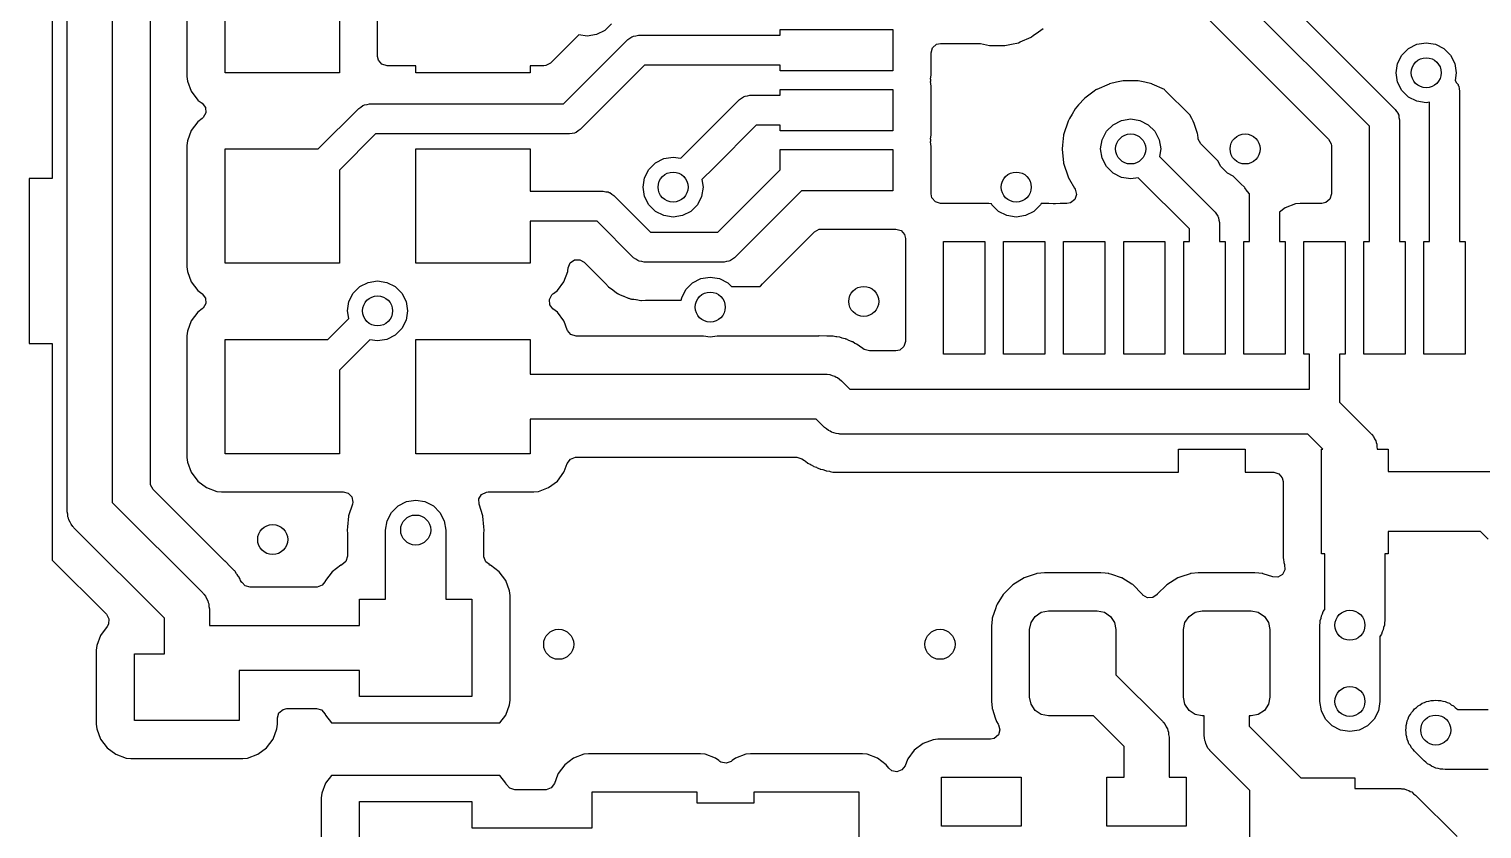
# Model space of a CAD drawing. Extents: x 0.02 to 3.58, y 0.03 to 1.97.
# Drawn here: x 1.842 to 2.604, y 0.703 to 1.123 of the extents above; entities that cross this region are included whole.
import ezdxf

# ---------------------------------------------------------------- set-up
doc = ezdxf.new("R2010")
doc.units = 0
doc.header["$MEASUREMENT"] = 0
doc.layers.add('BLACK', color=7, linetype='CONTINUOUS')

msp = doc.modelspace()

# ---------------------------------------------------------------- linework, layer by layer
at = {"layer": 'BLACK', "linetype": 'CONTINUOUS'}
for p, q in [((1.86224, 0.869567), (1.86224, 1.27406)), ((1.88587, 1.26916), (1.88587, 0.874459)), ((1.90589, 0.884806), (1.90589, 1.25882)), ((1.85437, 1.19406), (1.85437, 1.04445)), ((1.92498, 1.1619), (1.92498, 1.0981)), ((1.945, 1.1), (1.945, 1.16)), ((2.48287, 1.15665), (2.55873, 1.08079)), ((2.005, 1.14886), (2.005, 1.1)), ((2.54528, 1.07197), (2.46942, 1.14783)), ((2.02502, 1.1086), (2.02502, 1.13852)), ((2.45596, 1.13298), (2.5238, 1.06514)), ((2.14426, 1.12226), (2.13987, 1.12002)), ((2.14774, 1.12574), (2.14426, 1.12226)), ((2.23622, 1.11969), (2.23622, 1.12264)), ((2.23622, 1.12264), (2.29528, 1.12264)), ((2.29528, 1.12264), (2.29528, 1.10098)), ((2.36884, 1.11948), (2.3717, 1.12156)), ((2.3717, 1.12156), (2.37407, 1.12327)), ((2.13051, 1.11996), (2.11565, 1.10509)), ((2.12249, 1.08362), (2.15625, 1.11739)), ((2.135, 1.11925), (2.13051, 1.11996)), ((2.13987, 1.12002), (2.135, 1.11925)), ((2.15625, 1.11739), (2.15737, 1.11809)), ((2.15737, 1.11809), (2.1584, 1.11891)), ((2.1584, 1.11891), (2.15884, 1.11901)), ((2.15884, 1.11901), (2.15922, 1.11925)), ((2.15922, 1.11925), (2.16053, 1.11939)), ((2.16053, 1.11939), (2.16181, 1.11969)), ((2.16181, 1.11969), (2.23622, 1.11969)), ((2.3153, 1.11045), (2.31608, 1.11313)), ((2.31608, 1.11313), (2.3182, 1.11497)), ((2.3182, 1.11497), (2.32026, 1.11541)), ((2.32026, 1.11541), (2.34016, 1.11541)), ((2.34016, 1.11541), (2.34119, 1.1153)), ((2.34119, 1.1153), (2.34599, 1.11429)), ((2.34599, 1.11429), (2.34599, 1.11429)), ((2.34599, 1.11429), (2.34624, 1.11423)), ((2.34624, 1.11423), (2.35376, 1.11423)), ((2.35376, 1.11423), (2.35401, 1.11429)), ((2.35401, 1.11429), (2.35744, 1.11501)), ((2.35401, 1.11429), (2.35401, 1.11429)), ((2.35744, 1.11501), (2.36111, 1.1158)), ((2.36111, 1.1158), (2.36207, 1.11622)), ((2.36207, 1.11622), (2.36774, 1.11875)), ((2.36774, 1.11875), (2.36775, 1.11875)), ((2.36775, 1.11875), (2.36798, 1.11885)), ((2.36798, 1.11885), (2.36884, 1.11948)), ((2.56226, 1.10926), (2.56574, 1.11274)), ((2.56574, 1.11274), (2.57013, 1.11498)), ((2.57013, 1.11498), (2.575, 1.11575)), ((2.575, 1.11575), (2.57987, 1.11498)), ((2.57987, 1.11498), (2.58426, 1.11274)), ((2.58426, 1.11274), (2.58774, 1.10926)), ((2.02547, 1.10654), (2.02502, 1.1086)), ((2.0273, 1.10443), (2.02547, 1.10654)), ((2.11565, 1.10509), (2.11319, 1.10376)), ((2.3153, 1.09909), (2.3153, 1.11045)), ((2.56002, 1.10487), (2.56226, 1.10926)), ((2.58774, 1.10926), (2.58998, 1.10487)), ((1.92498, 1.0981), (1.92525, 1.09566)), ((2.005, 1.1), (1.945, 1.1)), ((2.02998, 1.10364), (2.0273, 1.10443)), ((2.045, 1.10364), (2.02998, 1.10364)), ((2.045, 1.1), (2.045, 1.10364)), ((2.105, 1.1), (2.045, 1.1)), ((2.11214, 1.10364), (2.105, 1.10364)), ((2.105, 1.10364), (2.105, 1.1)), ((2.11319, 1.10376), (2.11214, 1.10364)), ((2.16507, 1.10394), (2.13131, 1.07017)), ((2.23622, 1.10394), (2.16507, 1.10394)), ((2.23622, 1.10098), (2.23622, 1.10394)), ((2.29528, 1.10098), (2.23622, 1.10098)), ((2.31503, 1.09664), (2.31528, 1.09896)), ((2.31528, 1.09896), (2.3153, 1.09909)), ((2.55925, 1.1), (2.56002, 1.10487)), ((2.56002, 1.09513), (2.55925, 1.1)), ((2.58998, 1.10487), (2.59075, 1.1)), ((2.59075, 1.1), (2.59012, 1.09602)), ((1.92525, 1.09566), (1.92726, 1.09029)), ((1.92726, 1.09029), (1.9307, 1.0857)), ((2.23622, 1.08819), (2.23622, 1.09114)), ((2.23622, 1.09114), (2.29528, 1.09114)), ((2.29528, 1.09114), (2.29528, 1.06949)), ((2.31512, 1.09663), (2.31503, 1.09664)), ((2.31503, 1.09548), (2.31512, 1.0955)), ((2.3153, 1.09304), (2.31503, 1.09548)), ((2.31512, 1.0955), (2.31512, 1.09663)), ((2.3153, 1.06759), (2.3153, 1.09304)), ((2.40084, 1.09029), (2.39593, 1.08673)), ((2.40181, 1.09099), (2.40084, 1.09029)), ((2.40202, 1.09115), (2.40181, 1.09099)), ((2.40181, 1.09099), (2.40181, 1.09099)), ((2.40225, 1.09125), (2.40202, 1.09115)), ((2.40226, 1.09125), (2.40225, 1.09125)), ((2.40865, 1.0941), (2.40226, 1.09125)), ((2.40889, 1.0942), (2.40865, 1.0941)), ((2.40865, 1.0941), (2.40865, 1.0941)), ((2.41256, 1.09499), (2.40889, 1.0942)), ((2.41599, 1.09571), (2.41256, 1.09499)), ((2.41624, 1.09577), (2.41599, 1.09571)), ((2.41599, 1.09571), (2.41599, 1.09571)), ((2.42376, 1.09577), (2.41624, 1.09577)), ((2.42401, 1.09571), (2.42376, 1.09577)), ((2.42744, 1.09499), (2.42401, 1.09571)), ((2.42401, 1.09571), (2.42401, 1.09571)), ((2.43111, 1.0942), (2.42744, 1.09499)), ((2.43135, 1.0941), (2.43111, 1.0942)), ((2.43772, 1.09126), (2.43135, 1.0941)), ((2.43135, 1.0941), (2.43135, 1.0941)), ((2.43793, 1.09094), (2.43772, 1.09126)), ((2.45097, 1.0779), (2.43793, 1.09094)), ((2.56226, 1.09074), (2.56002, 1.09513)), ((2.56574, 1.08726), (2.56226, 1.09074)), ((2.59012, 1.09602), (2.59022, 1.09591)), ((2.59022, 1.09591), (2.59092, 1.0948)), ((2.59092, 1.0948), (2.59174, 1.09377)), ((2.59174, 1.09377), (2.59184, 1.09333)), ((2.59184, 1.09333), (2.59208, 1.09294)), ((2.59208, 1.09294), (2.59223, 1.09164)), ((2.59223, 1.09164), (2.59252, 1.09035)), ((2.59252, 1.09035), (2.59252, 1.01142)), ((1.9307, 1.0857), (1.93098, 1.08549)), ((1.93098, 1.08549), (1.93301, 1.08397)), ((1.93301, 1.08397), (1.93468, 1.08173)), ((2.0163, 1.08202), (2.01733, 1.08284)), ((2.01733, 1.08284), (2.01777, 1.08294)), ((2.01777, 1.08294), (2.01816, 1.08318)), ((2.01816, 1.08318), (2.01947, 1.08333)), ((2.01947, 1.08333), (2.02075, 1.08362)), ((2.02075, 1.08362), (2.12249, 1.08362)), ((2.19019, 1.06133), (2.21476, 1.08589)), ((2.21476, 1.08589), (2.21587, 1.08659)), ((2.21587, 1.08659), (2.2169, 1.08741)), ((2.2169, 1.08741), (2.21734, 1.08751)), ((2.21734, 1.08751), (2.21773, 1.08775)), ((2.21773, 1.08775), (2.21903, 1.0879)), ((2.21903, 1.0879), (2.22031, 1.08819)), ((2.22031, 1.08819), (2.23622, 1.08819)), ((2.39272, 1.08316), (2.3909, 1.08114)), ((2.39576, 1.08653), (2.39272, 1.08316)), ((2.39593, 1.08673), (2.39576, 1.08653)), ((2.39576, 1.08653), (2.39576, 1.08653)), ((2.57013, 1.08502), (2.56574, 1.08726)), ((2.575, 1.08425), (2.57013, 1.08502)), ((2.57677, 1.08453), (2.575, 1.08425)), ((2.57677, 1.01142), (2.57677, 1.08453)), ((1.93301, 1.07603), (1.9307, 1.0743)), ((1.93354, 1.07649), (1.93301, 1.07603)), ((1.93488, 1.07894), (1.93354, 1.07649)), ((1.93468, 1.08173), (1.93488, 1.07894)), ((1.99386, 1.06), (2.01519, 1.08133)), ((2.01519, 1.08133), (2.0163, 1.08202)), ((2.38714, 1.07463), (2.38482, 1.06748)), ((2.38792, 1.07596), (2.38714, 1.07463)), ((2.38928, 1.07832), (2.38792, 1.07596)), ((2.3909, 1.08114), (2.38928, 1.07832)), ((2.41074, 1.07274), (2.41513, 1.07498)), ((2.41513, 1.07498), (2.42, 1.07575)), ((2.42, 1.07575), (2.42487, 1.07498)), ((2.42487, 1.07498), (2.42926, 1.07274)), ((2.45208, 1.07596), (2.45097, 1.0779)), ((2.45286, 1.07463), (2.45208, 1.07596)), ((2.45324, 1.07344), (2.45286, 1.07463)), ((2.55873, 1.08079), (2.55943, 1.07968)), ((2.55943, 1.07968), (2.56024, 1.07865)), ((2.56024, 1.07865), (2.56035, 1.07821)), ((2.56035, 1.07821), (2.56059, 1.07783)), ((2.56059, 1.07783), (2.56073, 1.07652)), ((2.56073, 1.07652), (2.56102, 1.07524)), ((2.56102, 1.07524), (2.56102, 1.01142)), ((1.92726, 1.06971), (1.92525, 1.06434)), ((1.9307, 1.0743), (1.92726, 1.06971)), ((2.02401, 1.06787), (2.005, 1.04886)), ((2.12575, 1.06787), (2.02401, 1.06787)), ((2.12703, 1.06817), (2.12575, 1.06787)), ((2.12834, 1.06831), (2.12703, 1.06817)), ((2.12872, 1.06855), (2.12834, 1.06831)), ((2.12916, 1.06865), (2.12872, 1.06855)), ((2.13019, 1.06947), (2.12916, 1.06865)), ((2.13131, 1.07017), (2.13019, 1.06947)), ((2.22358, 1.07244), (2.20131, 1.05017)), ((2.23622, 1.07244), (2.22358, 1.07244)), ((2.23622, 1.06949), (2.23622, 1.07244)), ((2.29528, 1.06949), (2.23622, 1.06949)), ((2.31503, 1.06515), (2.31528, 1.06746)), ((2.31528, 1.06746), (2.3153, 1.06759)), ((2.38479, 1.06722), (2.38424, 1.06194)), ((2.38482, 1.06748), (2.38479, 1.06722)), ((2.38479, 1.06722), (2.38479, 1.06722)), ((2.40502, 1.06487), (2.40726, 1.06926)), ((2.40726, 1.06926), (2.41074, 1.07274)), ((2.42926, 1.07274), (2.43274, 1.06926)), ((2.43274, 1.06926), (2.43498, 1.06487)), ((2.45497, 1.06813), (2.45324, 1.07344)), ((2.45518, 1.06748), (2.45497, 1.06813)), ((2.45537, 1.0657), (2.45518, 1.06748)), ((2.54528, 1.01142), (2.54528, 1.07197)), ((1.92525, 1.06434), (1.92498, 1.0619)), ((1.92498, 1.0619), (1.92498, 0.998105)), ((1.945, 1), (1.945, 1.06)), ((1.945, 1.06), (1.99386, 1.06)), ((2.045, 1), (2.045, 1.06)), ((2.045, 1.06), (2.105, 1.06)), ((2.105, 1.06), (2.105, 1.03787)), ((2.18398, 1.05512), (2.19019, 1.06133)), ((2.19019, 1.06133), (2.19019, 1.06133)), ((2.23622, 1.04913), (2.23622, 1.05965)), ((2.23622, 1.05965), (2.29528, 1.05965)), ((2.29528, 1.05965), (2.29528, 1.03799)), ((2.31512, 1.06513), (2.31503, 1.06515)), ((2.31503, 1.06399), (2.31512, 1.064)), ((2.31521, 1.06233), (2.31503, 1.06399)), ((2.31512, 1.064), (2.31512, 1.06513)), ((2.3153, 1.06154), (2.31521, 1.06233)), ((2.3153, 1.0364), (2.3153, 1.06154)), ((2.38424, 1.06194), (2.38404, 1.06)), ((2.38404, 1.06), (2.38406, 1.05974)), ((2.38406, 1.05974), (2.38479, 1.05282)), ((2.40425, 1.06), (2.40502, 1.06487)), ((2.40502, 1.05513), (2.40425, 1.06)), ((2.43498, 1.06487), (2.43575, 1.06)), ((2.43575, 1.06), (2.43512, 1.05602)), ((2.45537, 1.06564), (2.45537, 1.0657)), ((2.45546, 1.0651), (2.45537, 1.06564)), ((2.4568, 1.06265), (2.45546, 1.0651)), ((2.46576, 1.05369), (2.4568, 1.06265)), ((2.5238, 1.06514), (2.52514, 1.06268)), ((2.52514, 1.06268), (2.52526, 1.06163)), ((2.52526, 1.06163), (2.52526, 1.0364)), ((2.16726, 1.04926), (2.17074, 1.05274)), ((2.17074, 1.05274), (2.17513, 1.05498)), ((2.17513, 1.05498), (2.18, 1.05575)), ((2.18, 1.05575), (2.18398, 1.05512)), ((2.38479, 1.05282), (2.38482, 1.05252)), ((2.38482, 1.05252), (2.38714, 1.04537)), ((2.40726, 1.05074), (2.40502, 1.05513)), ((2.43512, 1.05602), (2.46424, 1.0269)), ((2.46726, 1.05074), (2.46576, 1.05369)), ((1.85437, 1.04445), (1.84222, 1.04445)), ((1.84222, 1.04445), (1.84222, 0.957835)), ((2.005, 1.04886), (2.005, 1)), ((2.16425, 1.04), (2.16502, 1.04487)), ((2.16502, 1.04487), (2.16726, 1.04926)), ((2.20131, 1.05017), (2.19512, 1.04398)), ((2.19512, 1.04398), (2.19575, 1.04)), ((2.20131, 1.05017), (2.20131, 1.05017)), ((2.20347, 1.01638), (2.23622, 1.04913)), ((2.38714, 1.04537), (2.38727, 1.04515)), ((2.38727, 1.04515), (2.38727, 1.04515)), ((2.38727, 1.04515), (2.38797, 1.04393)), ((2.41074, 1.04726), (2.40726, 1.05074)), ((2.41513, 1.04502), (2.41074, 1.04726)), ((2.42, 1.04425), (2.41513, 1.04502)), ((2.42398, 1.04488), (2.42, 1.04425)), ((2.45079, 1.01808), (2.42398, 1.04488)), ((2.47074, 1.04726), (2.46726, 1.05074)), ((2.47369, 1.04576), (2.47074, 1.04726)), ((2.4777, 1.04175), (2.47369, 1.04576)), ((2.105, 1.03787), (2.1434, 1.03787)), ((2.1434, 1.03787), (2.14468, 1.03758)), ((2.14468, 1.03758), (2.14599, 1.03743)), ((2.14599, 1.03743), (2.14637, 1.03719)), ((2.14637, 1.03719), (2.14681, 1.03709)), ((2.14681, 1.03709), (2.14784, 1.03627)), ((2.16502, 1.03513), (2.16425, 1.04)), ((2.19575, 1.04), (2.19498, 1.03513)), ((2.24736, 1.03799), (2.21229, 1.00293)), ((2.29528, 1.03799), (2.24736, 1.03799)), ((2.31574, 1.03434), (2.3153, 1.0364)), ((2.38797, 1.04393), (2.39053, 1.03951)), ((2.39053, 1.03951), (2.39089, 1.03888)), ((2.39089, 1.03888), (2.39155, 1.03616)), ((2.47791, 1.04155), (2.4777, 1.04175)), ((2.47946, 1.04017), (2.47791, 1.04155)), ((2.47974, 1.03992), (2.47946, 1.04017)), ((2.47991, 1.03967), (2.47974, 1.03992)), ((2.48116, 1.03785), (2.47991, 1.03967)), ((2.47991, 1.03967), (2.47991, 1.03967)), ((2.48132, 1.03764), (2.48116, 1.03785)), ((2.48228, 1.03638), (2.48132, 1.03764)), ((2.48228, 1.01142), (2.48228, 1.03638)), ((2.52526, 1.0364), (2.52447, 1.03372)), ((2.14784, 1.03627), (2.14895, 1.03557)), ((2.14895, 1.03557), (2.16814, 1.01638)), ((2.16726, 1.03074), (2.16502, 1.03513)), ((2.17074, 1.02726), (2.16726, 1.03074)), ((2.19274, 1.03074), (2.18926, 1.02726)), ((2.19498, 1.03513), (2.19274, 1.03074)), ((2.31757, 1.03222), (2.31574, 1.03434)), ((2.32026, 1.03144), (2.31757, 1.03222)), ((2.3454, 1.03144), (2.32026, 1.03144)), ((2.34553, 1.03142), (2.3454, 1.03144)), ((2.34699, 1.03126), (2.34553, 1.03142)), ((2.34726, 1.03074), (2.34699, 1.03126)), ((2.35074, 1.02726), (2.34726, 1.03074)), ((2.37274, 1.03074), (2.36926, 1.02726)), ((2.37309, 1.03144), (2.37274, 1.03074)), ((2.3769, 1.03144), (2.37309, 1.03144)), ((2.37703, 1.03142), (2.3769, 1.03144)), ((2.37934, 1.03117), (2.37703, 1.03142)), ((2.37935, 1.03127), (2.37934, 1.03117)), ((2.38049, 1.03127), (2.37935, 1.03127)), ((2.3805, 1.03117), (2.38049, 1.03127)), ((2.38295, 1.03144), (2.3805, 1.03117)), ((2.3866, 1.03144), (2.38295, 1.03144)), ((2.38844, 1.03179), (2.3866, 1.03144)), ((2.39064, 1.03352), (2.38844, 1.03179)), ((2.39155, 1.03616), (2.39064, 1.03352)), ((2.50111, 1.02916), (2.49803, 1.02685)), ((2.50648, 1.03117), (2.50111, 1.02916)), ((2.50893, 1.03144), (2.50648, 1.03117)), ((2.5203, 1.03144), (2.50893, 1.03144)), ((2.52236, 1.03189), (2.5203, 1.03144)), ((2.52447, 1.03372), (2.52236, 1.03189)), ((2.14012, 1.02213), (2.105, 1.02213)), ((2.105, 1.02213), (2.105, 1)), ((2.15931, 1.00294), (2.14012, 1.02213)), ((2.17513, 1.02502), (2.17074, 1.02726)), ((2.18, 1.02425), (2.17513, 1.02502)), ((2.18487, 1.02502), (2.18, 1.02425)), ((2.18926, 1.02726), (2.18487, 1.02502)), ((2.35513, 1.02502), (2.35074, 1.02726)), ((2.36, 1.02425), (2.35513, 1.02502)), ((2.36487, 1.02502), (2.36, 1.02425)), ((2.36926, 1.02726), (2.36487, 1.02502)), ((2.46424, 1.0269), (2.46494, 1.02578)), ((2.46494, 1.02578), (2.46576, 1.02475)), ((2.46576, 1.02475), (2.46586, 1.02431)), ((2.46586, 1.02431), (2.4661, 1.02393)), ((2.4661, 1.02393), (2.46624, 1.02262)), ((2.46624, 1.02262), (2.46654, 1.02134)), ((2.46654, 1.02134), (2.46654, 1.01142)), ((2.49803, 1.02685), (2.49803, 1.01142)), ((2.16814, 1.01638), (2.20347, 1.01638)), ((2.22714, 0.989466), (2.2542, 1.01652)), ((2.2542, 1.01652), (2.25665, 1.01786)), ((2.25665, 1.01786), (2.2577, 1.01797)), ((2.2577, 1.01797), (2.29687, 1.01797)), ((2.29687, 1.01797), (2.29955, 1.01718)), ((2.29955, 1.01718), (2.30138, 1.01507)), ((2.30138, 1.01507), (2.30183, 1.01301)), ((2.45079, 1.01142), (2.45079, 1.01808)), ((2.30183, 1.01301), (2.30183, 0.958976)), ((2.32185, 0.952362), (2.32185, 1.01142)), ((2.32185, 1.01142), (2.3435, 1.01142)), ((2.3435, 1.01142), (2.3435, 0.952362)), ((2.35335, 0.952362), (2.35335, 1.01142)), ((2.35335, 1.01142), (2.375, 1.01142)), ((2.375, 1.01142), (2.375, 0.952362)), ((2.38484, 0.952362), (2.38484, 1.01142)), ((2.38484, 1.01142), (2.4065, 1.01142)), ((2.4065, 1.01142), (2.4065, 0.952362)), ((2.41634, 0.952362), (2.41634, 1.01142)), ((2.41634, 1.01142), (2.43799, 1.01142)), ((2.43799, 1.01142), (2.43799, 0.952362)), ((2.44783, 0.952362), (2.44783, 1.01142)), ((2.44783, 1.01142), (2.45079, 1.01142)), ((2.46654, 1.01142), (2.46949, 1.01142)), ((2.46949, 1.01142), (2.46949, 0.952362)), ((2.47933, 0.952362), (2.47933, 1.01142)), ((2.47933, 1.01142), (2.48228, 1.01142)), ((2.49803, 1.01142), (2.50098, 1.01142)), ((2.50098, 1.01142), (2.50098, 0.952362)), ((2.51083, 0.952362), (2.51083, 1.01142)), ((2.51083, 1.01142), (2.53248, 1.01142)), ((2.53248, 1.01142), (2.53248, 0.952362)), ((2.54232, 0.952362), (2.54232, 1.01142)), ((2.54232, 1.01142), (2.54528, 1.01142)), ((2.56102, 1.01142), (2.56398, 1.01142)), ((2.56398, 1.01142), (2.56398, 0.952362)), ((2.57382, 0.952362), (2.57382, 1.01142)), ((2.57382, 1.01142), (2.57677, 1.01142)), ((2.59252, 1.01142), (2.59547, 1.01142)), ((2.59547, 1.01142), (2.59547, 0.952362)), ((2.005, 1), (1.945, 1)), ((2.105, 1), (2.045, 1)), ((2.12496, 0.997566), (2.12603, 1.00015)), ((2.12603, 1.00015), (2.12833, 1.00174)), ((2.12833, 1.00174), (2.13112, 1.00184)), ((2.13112, 1.00184), (2.1334, 1.00054)), ((2.1334, 1.00054), (2.14435, 0.989586)), ((2.16043, 1.00224), (2.15931, 1.00294)), ((2.16145, 1.00141), (2.16043, 1.00224)), ((2.1619, 1.00131), (2.16145, 1.00141)), ((2.16228, 1.00107), (2.1619, 1.00131)), ((2.16359, 1.00092), (2.16228, 1.00107)), ((2.16487, 1.00063), (2.16359, 1.00092)), ((2.20673, 1.00063), (2.16487, 1.00063)), ((2.20801, 1.00092), (2.20673, 1.00063)), ((2.20932, 1.00107), (2.20801, 1.00092)), ((2.20971, 1.00131), (2.20932, 1.00107)), ((2.21015, 1.00141), (2.20971, 1.00131)), ((2.21118, 1.00223), (2.21015, 1.00141)), ((2.21229, 1.00293), (2.21118, 1.00223)), ((1.92498, 0.998105), (1.92525, 0.995657)), ((1.92525, 0.995657), (1.92726, 0.990287)), ((2.02013, 0.989977), (2.025, 0.990748)), ((2.025, 0.990748), (2.02987, 0.989977)), ((2.12274, 0.990287), (2.12475, 0.995657)), ((2.12475, 0.995657), (2.12479, 0.995966)), ((2.12479, 0.995966), (2.12496, 0.997566)), ((2.12479, 0.995966), (2.12479, 0.995966)), ((2.19024, 0.989748), (2.19463, 0.991985)), ((2.19463, 0.991985), (2.19949, 0.992756)), ((2.19949, 0.992756), (2.20436, 0.991985)), ((2.20436, 0.991985), (2.20875, 0.989748)), ((1.92726, 0.990287), (1.9307, 0.985698)), ((1.9307, 0.985698), (1.93277, 0.984146)), ((1.93277, 0.984146), (1.93301, 0.98397)), ((1.93301, 0.98397), (1.93468, 0.981731)), ((2.01002, 0.979866), (2.01226, 0.984256)), ((2.01226, 0.984256), (2.01574, 0.98774)), ((2.01574, 0.98774), (2.02013, 0.989977)), ((2.02987, 0.989977), (2.03426, 0.98774)), ((2.03426, 0.98774), (2.03774, 0.984256)), ((2.03774, 0.984256), (2.03998, 0.979866)), ((2.11512, 0.981057), (2.11646, 0.98351)), ((2.11646, 0.98351), (2.11699, 0.98397)), ((2.11699, 0.98397), (2.11723, 0.984146)), ((2.11723, 0.984146), (2.1193, 0.985698)), ((2.1193, 0.985698), (2.12274, 0.990287)), ((2.14435, 0.989586), (2.14458, 0.989339)), ((2.14458, 0.989339), (2.14608, 0.987623)), ((2.14608, 0.987623), (2.14737, 0.986716)), ((2.14737, 0.986716), (2.14814, 0.986176)), ((2.14814, 0.986176), (2.14835, 0.986021)), ((2.14835, 0.986021), (2.15033, 0.984469)), ((2.15033, 0.984469), (2.1506, 0.984346)), ((2.1506, 0.984346), (2.15069, 0.984292)), ((2.15069, 0.984292), (2.15127, 0.983962)), ((2.15127, 0.983962), (2.15136, 0.983912)), ((2.15136, 0.983912), (2.1516, 0.983741)), ((2.1516, 0.983741), (2.15188, 0.983632)), ((2.15188, 0.983632), (2.15188, 0.983632)), ((2.15188, 0.983632), (2.15395, 0.982827)), ((2.18452, 0.981874), (2.18675, 0.986264)), ((2.18675, 0.986264), (2.19024, 0.989748)), ((2.20875, 0.989748), (2.21062, 0.987874)), ((2.21062, 0.987874), (2.22571, 0.987874)), ((2.22571, 0.987874), (2.2258, 0.987971)), ((2.2258, 0.987971), (2.22695, 0.989258)), ((2.22695, 0.989258), (2.22714, 0.989466)), ((1.93301, 0.976031), (1.9307, 0.974302)), ((1.93354, 0.97649), (1.93301, 0.976031)), ((1.93488, 0.978943), (1.93354, 0.97649)), ((1.93468, 0.981731), (1.93488, 0.978943)), ((2.00925, 0.975), (2.01002, 0.979866)), ((2.03998, 0.979866), (2.04075, 0.975)), ((2.11532, 0.978269), (2.11512, 0.981057)), ((2.11699, 0.97603), (2.11532, 0.978269)), ((2.1193, 0.974302), (2.11699, 0.97603)), ((2.15395, 0.982827), (2.15419, 0.982726)), ((2.15419, 0.982726), (2.15648, 0.981691)), ((2.15648, 0.981691), (2.15677, 0.981637)), ((2.15677, 0.981637), (2.15687, 0.981605)), ((2.15687, 0.981605), (2.15751, 0.981423)), ((2.15751, 0.981423), (2.15762, 0.981397)), ((2.15762, 0.981397), (2.15789, 0.981288)), ((2.15789, 0.981288), (2.15819, 0.981249)), ((2.15819, 0.981249), (2.15819, 0.981249)), ((2.15819, 0.981249), (2.15936, 0.981096)), ((2.15936, 0.981096), (2.16039, 0.98096)), ((2.16039, 0.98096), (2.16064, 0.980919)), ((2.16064, 0.980919), (2.16312, 0.980461)), ((2.16312, 0.980461), (2.16342, 0.980478)), ((2.16342, 0.980478), (2.16557, 0.980602)), ((2.16342, 0.980478), (2.16342, 0.980478)), ((2.16557, 0.980602), (2.16585, 0.98061)), ((2.16585, 0.98061), (2.18431, 0.98061)), ((2.18431, 0.98061), (2.18452, 0.981874)), ((1.92726, 0.969713), (1.92525, 0.964343)), ((1.9307, 0.974302), (1.92726, 0.969713)), ((1.99886, 0.96), (2.00988, 0.971018)), ((2.00988, 0.971018), (2.00925, 0.975)), ((2.03998, 0.970134), (2.03774, 0.965744)), ((2.04075, 0.975), (2.03998, 0.970134)), ((2.12274, 0.969713), (2.1193, 0.974302)), ((2.12286, 0.969382), (2.12274, 0.969713)), ((2.12449, 0.96505), (2.12286, 0.969382)), ((2.12286, 0.969382), (2.12286, 0.969382)), ((1.92525, 0.964343), (1.92498, 0.961895)), ((1.92498, 0.961895), (1.92498, 0.898105)), ((2.03426, 0.96226), (2.02987, 0.960023)), ((2.03774, 0.965744), (2.03426, 0.96226)), ((2.12462, 0.964731), (2.12449, 0.96505)), ((2.12645, 0.962618), (2.12462, 0.964731)), ((2.12913, 0.961831), (2.12645, 0.962618)), ((2.19589, 0.961831), (2.12913, 0.961831)), ((2.19949, 0.96126), (2.19589, 0.961831)), ((2.2031, 0.961831), (2.19949, 0.96126)), ((2.25643, 0.961831), (2.2031, 0.961831)), ((2.25649, 0.961834), (2.25643, 0.961831)), ((2.25654, 0.961845), (2.25649, 0.961834)), ((2.25668, 0.961844), (2.25654, 0.961845)), ((2.26056, 0.961831), (2.25668, 0.961844)), ((2.25668, 0.961844), (2.25668, 0.961844)), ((2.26057, 0.961831), (2.26056, 0.961831)), ((2.26202, 0.961831), (2.26057, 0.961831)), ((2.26205, 0.961827), (2.26202, 0.961831)), ((2.26208, 0.961825), (2.26205, 0.961827)), ((2.2634, 0.961821), (2.26208, 0.961825)), ((2.26368, 0.96182), (2.2634, 0.961821)), ((2.2634, 0.961821), (2.2634, 0.961821)), ((2.26395, 0.961757), (2.26368, 0.96182)), ((2.26534, 0.961436), (2.26395, 0.961757)), ((2.26395, 0.961757), (2.26395, 0.961757)), ((2.26584, 0.961348), (2.26534, 0.961436)), ((2.26726, 0.961169), (2.26584, 0.961348)), ((2.26753, 0.961134), (2.26726, 0.961169)), ((2.26726, 0.961169), (2.26726, 0.961169)), ((2.26877, 0.960682), (2.26753, 0.961134)), ((2.26935, 0.96051), (2.26877, 0.960682)), ((2.27037, 0.960276), (2.26935, 0.96051)), ((2.27064, 0.960213), (2.27037, 0.960276)), ((2.27037, 0.960276), (2.27037, 0.960276)), ((2.27089, 0.960093), (2.27064, 0.960213)), ((1.84222, 0.957835), (1.85437, 0.957835)), ((1.85437, 0.957835), (1.85437, 0.844237)), ((1.945, 0.9), (1.945, 0.96)), ((1.945, 0.96), (1.99886, 0.96)), ((2.02102, 0.959883), (2.005, 0.943864)), ((2.025, 0.959252), (2.02102, 0.959883)), ((2.02987, 0.960023), (2.025, 0.959252)), ((2.045, 0.9), (2.045, 0.96)), ((2.045, 0.96), (2.105, 0.96)), ((2.105, 0.96), (2.105, 0.941811)), ((2.27218, 0.959471), (2.27089, 0.960093)), ((2.27089, 0.960093), (2.27089, 0.960093)), ((2.27264, 0.959275), (2.27218, 0.959471)), ((2.27398, 0.958786), (2.27264, 0.959275)), ((2.27424, 0.958692), (2.27398, 0.958786)), ((2.27398, 0.958786), (2.27398, 0.958786)), ((2.27535, 0.957976), (2.27424, 0.958692)), ((2.27588, 0.95768), (2.27535, 0.957976)), ((2.27626, 0.957496), (2.27588, 0.95768)), ((2.27707, 0.957105), (2.27626, 0.957496)), ((2.2784, 0.95604), (2.27707, 0.957105)), ((2.27881, 0.955748), (2.2784, 0.95604)), ((2.28025, 0.954823), (2.27881, 0.955748)), ((2.28025, 0.954818), (2.28025, 0.954823)), ((2.28027, 0.954803), (2.28025, 0.954818)), ((2.28295, 0.954016), (2.28027, 0.954803)), ((2.29687, 0.954016), (2.28295, 0.954016)), ((2.29893, 0.954464), (2.29687, 0.954016)), ((2.30104, 0.956294), (2.29893, 0.954464)), ((2.30183, 0.958976), (2.30104, 0.956294)), ((2.3435, 0.952362), (2.32185, 0.952362)), ((2.375, 0.952362), (2.35335, 0.952362)), ((2.4065, 0.952362), (2.38484, 0.952362)), ((2.43799, 0.952362), (2.41634, 0.952362)), ((2.46949, 0.952362), (2.44783, 0.952362)), ((2.50098, 0.952362), (2.47933, 0.952362)), ((2.51378, 0.952362), (2.51083, 0.952362)), ((2.51378, 0.933996), (2.51378, 0.952362)), ((2.53248, 0.952362), (2.52953, 0.952362)), ((2.52953, 0.952362), (2.52953, 0.927176)), ((2.56398, 0.952362), (2.54232, 0.952362)), ((2.59547, 0.952362), (2.57382, 0.952362)), ((2.005, 0.943864), (2.005, 0.9)), ((2.105, 0.941811), (2.26, 0.941811)), ((2.26, 0.941811), (2.2604, 0.941772)), ((2.2604, 0.941772), (2.26058, 0.941797)), ((2.26058, 0.941797), (2.26088, 0.941725)), ((2.26088, 0.941725), (2.26229, 0.941586)), ((2.26229, 0.941586), (2.26351, 0.941101)), ((2.26351, 0.941101), (2.26479, 0.940798)), ((2.26479, 0.940798), (2.2655, 0.940306)), ((2.2655, 0.940306), (2.26631, 0.939983)), ((2.26631, 0.939983), (2.26727, 0.939093)), ((2.26727, 0.939093), (2.26835, 0.938352)), ((2.26835, 0.938352), (2.27271, 0.933996)), ((2.27271, 0.933996), (2.51378, 0.933996)), ((2.52953, 0.927176), (2.54585, 0.910852)), ((2.25511, 0.918189), (2.105, 0.918189)), ((2.105, 0.918189), (2.105, 0.9)), ((2.25946, 0.913833), (2.25511, 0.918189)), ((2.26054, 0.913093), (2.25946, 0.913833)), ((2.2615, 0.912202), (2.26054, 0.913093)), ((2.26231, 0.911879), (2.2615, 0.912202)), ((2.26303, 0.911387), (2.26231, 0.911879)), ((2.2643, 0.911084), (2.26303, 0.911387)), ((2.26552, 0.910599), (2.2643, 0.911084)), ((2.26693, 0.910461), (2.26552, 0.910599)), ((2.26724, 0.910388), (2.26693, 0.910461)), ((2.26742, 0.910413), (2.26724, 0.910388)), ((2.26781, 0.910374), (2.26742, 0.910413)), ((2.51292, 0.910374), (2.26781, 0.910374)), ((2.5208, 0.9025), (2.51292, 0.910374)), ((2.54585, 0.910852), (2.5461, 0.910544)), ((2.5461, 0.910544), (2.54625, 0.910434)), ((2.54625, 0.910434), (2.54641, 0.910167)), ((2.54641, 0.910167), (2.54731, 0.90907)), ((2.54731, 0.90907), (2.54783, 0.907867)), ((2.54783, 0.907867), (2.54852, 0.906752)), ((2.005, 0.9), (1.945, 0.9)), ((2.105, 0.9), (2.045, 0.9)), ((2.445, 0.890354), (2.445, 0.9025)), ((2.445, 0.9025), (2.48, 0.9025)), ((2.48, 0.9025), (2.48, 0.890354)), ((2.52, 0.8475), (2.52, 0.9025)), ((2.52, 0.9025), (2.5208, 0.9025)), ((2.54852, 0.906752), (2.54868, 0.905896)), ((2.54868, 0.905896), (2.54902, 0.905097)), ((2.54902, 0.905097), (2.54907, 0.903788)), ((2.54907, 0.903788), (2.54931, 0.9025)), ((2.54931, 0.9025), (2.555, 0.9025)), ((2.555, 0.9025), (2.555, 0.890748)), ((1.92498, 0.898105), (1.92525, 0.895657)), ((1.92525, 0.895657), (1.92726, 0.890287)), ((2.12292, 0.890774), (2.12449, 0.89495)), ((2.12449, 0.89495), (2.12617, 0.897185)), ((2.12617, 0.897185), (2.12879, 0.898157)), ((2.12879, 0.898157), (2.12913, 0.898169)), ((2.12913, 0.898169), (2.24486, 0.898169)), ((2.24486, 0.898169), (2.24754, 0.897382)), ((2.24754, 0.897382), (2.24756, 0.897367)), ((2.24756, 0.897367), (2.24757, 0.897362)), ((2.24757, 0.897362), (2.249, 0.896437)), ((2.249, 0.896437), (2.24941, 0.896145)), ((2.24941, 0.896145), (2.25075, 0.89508)), ((2.25075, 0.89508), (2.251, 0.894959)), ((2.251, 0.894959), (2.251, 0.894959)), ((2.251, 0.894959), (2.25193, 0.894505)), ((2.25193, 0.894505), (2.25246, 0.894209)), ((2.25246, 0.894209), (2.25357, 0.893494)), ((2.25357, 0.893494), (2.25383, 0.893399)), ((2.25383, 0.893399), (2.25383, 0.893399)), ((2.25383, 0.893399), (2.25518, 0.89291)), ((2.25518, 0.89291), (2.25564, 0.892714)), ((2.25564, 0.892714), (2.25693, 0.892092)), ((2.25693, 0.892092), (2.25693, 0.892092)), ((2.25693, 0.892092), (2.25718, 0.891972)), ((2.25718, 0.891972), (2.25745, 0.891909)), ((2.25745, 0.891909), (2.25745, 0.891909)), ((2.25745, 0.891909), (2.25846, 0.891675)), ((2.25846, 0.891675), (2.25904, 0.891503)), ((1.906, 0.883752), (1.90589, 0.884806)), ((1.92726, 0.890287), (1.9307, 0.885698)), ((1.9307, 0.885698), (1.93529, 0.882259)), ((2.11471, 0.882259), (2.1193, 0.885698)), ((2.1193, 0.885698), (2.12274, 0.890287)), ((2.12274, 0.890287), (2.12292, 0.890774)), ((2.25904, 0.891503), (2.26028, 0.891051)), ((2.26028, 0.891051), (2.26056, 0.891016)), ((2.26056, 0.891016), (2.26056, 0.891016)), ((2.26056, 0.891016), (2.26198, 0.890837)), ((2.26198, 0.890837), (2.26247, 0.890749)), ((2.26247, 0.890749), (2.26386, 0.890428)), ((2.26386, 0.890428), (2.26386, 0.890428)), ((2.26386, 0.890428), (2.26413, 0.890365)), ((2.26413, 0.890365), (2.26441, 0.890364)), ((2.26441, 0.890364), (2.26441, 0.890364)), ((2.26441, 0.890364), (2.26573, 0.89036)), ((2.26573, 0.89036), (2.26577, 0.890359)), ((2.26577, 0.890359), (2.2658, 0.890354)), ((2.2658, 0.890354), (2.26724, 0.890354)), ((2.26724, 0.890354), (2.26726, 0.890354)), ((2.26726, 0.890354), (2.27114, 0.890341)), ((2.27114, 0.890341), (2.27114, 0.890341)), ((2.27114, 0.890341), (2.27127, 0.89034)), ((2.27127, 0.89034), (2.27132, 0.890351)), ((2.27132, 0.890351), (2.27139, 0.890354)), ((2.27139, 0.890354), (2.445, 0.890354)), ((2.48, 0.890354), (2.49502, 0.890354)), ((2.49502, 0.890354), (2.4977, 0.889567)), ((2.4977, 0.889567), (2.49953, 0.887454)), ((2.49953, 0.887454), (2.49998, 0.885394)), ((2.49998, 0.885394), (2.49998, 0.845605)), ((2.555, 0.890748), (2.61848, 0.890748)), ((1.90734, 0.881299), (1.906, 0.883752)), ((1.94498, 0.843655), (1.90734, 0.881299)), ((1.93529, 0.882259), (1.94066, 0.880246)), ((1.94066, 0.880246), (1.9431, 0.87998)), ((1.9431, 0.87998), (2.0069, 0.87998)), ((2.0069, 0.87998), (2.0069, 0.879957)), ((2.0069, 0.879957), (2.00951, 0.87934)), ((2.00951, 0.87934), (2.01145, 0.87733)), ((2.01145, 0.87733), (2.012, 0.874589)), ((2.07815, 0.876281), (2.07959, 0.878674)), ((2.07959, 0.878674), (2.0821, 0.879908)), ((2.0821, 0.879908), (2.08294, 0.87998)), ((2.08294, 0.87998), (2.1069, 0.87998)), ((2.1069, 0.87998), (2.10934, 0.880246)), ((2.10934, 0.880246), (2.11471, 0.882259)), ((1.86248, 0.868279), (1.86224, 0.869567)), ((1.88587, 0.874459), (1.93335, 0.826974)), ((2.01178, 0.873496), (2.00982, 0.867477)), ((2.012, 0.874589), (2.01178, 0.873496)), ((2.03002, 0.864866), (2.03226, 0.869256)), ((2.03226, 0.869256), (2.03574, 0.87274)), ((2.03574, 0.87274), (2.04013, 0.874977)), ((2.04013, 0.874977), (2.045, 0.875748)), ((2.045, 0.875748), (2.04987, 0.874977)), ((2.04987, 0.874977), (2.05426, 0.87274)), ((2.05426, 0.87274), (2.05774, 0.869256)), ((2.05774, 0.869256), (2.05998, 0.864866)), ((2.07823, 0.873487), (2.07815, 0.876281)), ((2.08018, 0.867477), (2.07823, 0.873487)), ((1.86253, 0.86697), (1.86248, 0.868279)), ((1.86288, 0.866171), (1.86253, 0.86697)), ((1.86304, 0.865315), (1.86288, 0.866171)), ((1.86372, 0.8642), (1.86304, 0.865315)), ((1.86424, 0.862996), (1.86372, 0.8642)), ((1.86514, 0.8619), (1.86424, 0.862996)), ((1.86531, 0.861633), (1.86514, 0.8619)), ((1.86545, 0.861522), (1.86531, 0.861633)), ((1.8657, 0.861215), (1.86545, 0.861522)), ((1.91319, 0.81373), (1.8657, 0.861215)), ((2.00921, 0.861687), (2.00904, 0.86)), ((2.00979, 0.867219), (2.00921, 0.861687)), ((2.00982, 0.867477), (2.00979, 0.867219)), ((2.00979, 0.867219), (2.00979, 0.867219)), ((2.02925, 0.86), (2.03002, 0.864866)), ((2.05998, 0.864866), (2.06075, 0.86)), ((2.08021, 0.867219), (2.08018, 0.867477)), ((2.08079, 0.861687), (2.08021, 0.867219)), ((2.08021, 0.867219), (2.08021, 0.867219)), ((2.08096, 0.86), (2.08079, 0.861687)), ((2.00904, 0.86), (2.00906, 0.859742)), ((2.00906, 0.859742), (2.00921, 0.858384)), ((2.00921, 0.858384), (2.00923, 0.857866)), ((2.00923, 0.857866), (2.00923, 0.846221)), ((2.02925, 0.82374), (2.02925, 0.86)), ((2.06075, 0.86), (2.06075, 0.82374)), ((2.08077, 0.857866), (2.08079, 0.858384)), ((2.08077, 0.846221), (2.08077, 0.857866)), ((2.08079, 0.858384), (2.08094, 0.859742)), ((2.08094, 0.859742), (2.08096, 0.86)), ((2.60348, 0.859252), (2.555, 0.859252)), ((2.555, 0.859252), (2.555, 0.8475)), ((2.6075, 0.855229), (2.60348, 0.859252)), ((2.00923, 0.846221), (2.00844, 0.843539)), ((2.08078, 0.845875), (2.08077, 0.846221)), ((2.08175, 0.843254), (2.08078, 0.845875)), ((2.52175, 0.8475), (2.52, 0.8475)), ((2.52175, 0.81826), (2.52175, 0.8475)), ((2.555, 0.8475), (2.55325, 0.8475)), ((2.55325, 0.8475), (2.55325, 0.8125)), ((1.85437, 0.844237), (1.88278, 0.815827)), ((1.94503, 0.843612), (1.94498, 0.843655)), ((1.94507, 0.843586), (1.94503, 0.843612)), ((1.94791, 0.840729), (1.94507, 0.843586)), ((1.94893, 0.839704), (1.94791, 0.840729)), ((1.94895, 0.839677), (1.94893, 0.839704)), ((1.94898, 0.839653), (1.94895, 0.839677)), ((1.94984, 0.838784), (1.94898, 0.839653)), ((1.9501, 0.838519), (1.94984, 0.838784)), ((1.95025, 0.838284), (1.9501, 0.838519)), ((1.95101, 0.837071), (1.95025, 0.838284)), ((1.95025, 0.838284), (1.95025, 0.838284)), ((2.00576, 0.841481), (2.00117, 0.838042)), ((2.00609, 0.841605), (2.00576, 0.841481)), ((2.00611, 0.841618), (2.00609, 0.841605)), ((2.00633, 0.841708), (2.00611, 0.841618)), ((2.00844, 0.843539), (2.00633, 0.841708)), ((2.08364, 0.84184), (2.08175, 0.843254)), ((2.0836, 0.841775), (2.08364, 0.84184)), ((2.08391, 0.841605), (2.0836, 0.841775)), ((2.08424, 0.841481), (2.08391, 0.841605)), ((2.08883, 0.838042), (2.08424, 0.841481)), ((2.50094, 0.839068), (2.4996, 0.836612)), ((2.49998, 0.845605), (2.49999, 0.845471)), ((2.49999, 0.845471), (2.5001, 0.844518)), ((2.5001, 0.844518), (2.50025, 0.843157)), ((2.50025, 0.843157), (2.50036, 0.842866)), ((2.50036, 0.842866), (2.50036, 0.842866)), ((2.50036, 0.842866), (2.50073, 0.841855)), ((2.50073, 0.841855), (2.50094, 0.839068)), ((1.9513, 0.83666), (1.95101, 0.837071)), ((1.95195, 0.835817), (1.9513, 0.83666)), ((1.95234, 0.835311), (1.95195, 0.835817)), ((1.95246, 0.83506), (1.95234, 0.835311)), ((1.9529, 0.834115), (1.95246, 0.83506)), ((1.95246, 0.83506), (1.95246, 0.83506)), ((1.95319, 0.833582), (1.9529, 0.834115)), ((1.95389, 0.832463), (1.95319, 0.833582)), ((1.95395, 0.832503), (1.95389, 0.832463)), ((1.95548, 0.830768), (1.95395, 0.832503)), ((1.95817, 0.82998), (1.95548, 0.830768)), ((1.99596, 0.830965), (1.99334, 0.829992)), ((1.99737, 0.832848), (1.99596, 0.830965)), ((1.99744, 0.832812), (1.99737, 0.832848)), ((1.99761, 0.833122), (1.99744, 0.832812)), ((1.99773, 0.833453), (1.99761, 0.833122)), ((2.00117, 0.838042), (1.99773, 0.833453)), ((2.09227, 0.833453), (2.08883, 0.838042)), ((2.09428, 0.828083), (2.09227, 0.833453)), ((2.35818, 0.831279), (2.35326, 0.826351)), ((2.3641, 0.834943), (2.35818, 0.831279)), ((2.36567, 0.835469), (2.3641, 0.834943)), ((2.37044, 0.837061), (2.36567, 0.835469)), ((2.3707, 0.837147), (2.37044, 0.837061)), ((2.37044, 0.837061), (2.37044, 0.837061)), ((2.37097, 0.837175), (2.3707, 0.837147)), ((2.37474, 0.837565), (2.37097, 0.837175)), ((2.37097, 0.837175), (2.37097, 0.837175)), ((2.37487, 0.837579), (2.37474, 0.837565)), ((2.37474, 0.837565), (2.37474, 0.837565)), ((2.40443, 0.837579), (2.37487, 0.837579)), ((2.40657, 0.837359), (2.40443, 0.837579)), ((2.40827, 0.837185), (2.40657, 0.837359)), ((2.40854, 0.837157), (2.40827, 0.837185)), ((2.40827, 0.837185), (2.40827, 0.837185)), ((2.40879, 0.837072), (2.40854, 0.837157)), ((2.41004, 0.83666), (2.40879, 0.837072)), ((2.40879, 0.837072), (2.40879, 0.837072)), ((2.41515, 0.834965), (2.41004, 0.83666)), ((2.41539, 0.834814), (2.41515, 0.834965)), ((2.42068, 0.831553), (2.41539, 0.834814)), ((2.41539, 0.834814), (2.41539, 0.834814)), ((2.42107, 0.831311), (2.42068, 0.831553)), ((2.426, 0.826392), (2.42107, 0.831311)), ((2.43888, 0.831279), (2.43396, 0.826351)), ((2.44481, 0.834943), (2.43888, 0.831279)), ((2.44638, 0.835469), (2.44481, 0.834943)), ((2.45115, 0.837061), (2.44638, 0.835469)), ((2.45141, 0.837147), (2.45115, 0.837061)), ((2.45115, 0.837061), (2.45115, 0.837061)), ((2.45168, 0.837175), (2.45141, 0.837147)), ((2.45545, 0.837565), (2.45168, 0.837175)), ((2.45168, 0.837175), (2.45168, 0.837175)), ((2.45557, 0.837579), (2.45545, 0.837565)), ((2.45545, 0.837565), (2.45545, 0.837565)), ((2.48513, 0.837579), (2.45557, 0.837579)), ((2.48728, 0.837359), (2.48513, 0.837579)), ((2.48898, 0.837185), (2.48728, 0.837359)), ((2.48925, 0.837157), (2.48898, 0.837185)), ((2.48898, 0.837185), (2.48898, 0.837185)), ((2.4895, 0.837072), (2.48925, 0.837157)), ((2.49453, 0.835406), (2.4895, 0.837072)), ((2.4895, 0.837072), (2.4895, 0.837072)), ((2.49715, 0.835269), (2.49453, 0.835406)), ((2.4996, 0.836612), (2.49715, 0.835269)), ((1.93335, 0.826974), (1.9336, 0.826667)), ((1.9336, 0.826667), (1.93375, 0.826556)), ((1.93375, 0.826556), (1.93391, 0.826289)), ((1.93391, 0.826289), (1.93481, 0.825192)), ((1.93481, 0.825192), (1.93533, 0.823989)), ((1.93533, 0.823989), (1.93602, 0.822874)), ((1.99299, 0.82998), (1.95817, 0.82998)), ((1.99334, 0.829992), (1.99299, 0.82998)), ((2.01547, 0.82374), (2.02925, 0.82374)), ((2.01547, 0.809961), (2.01547, 0.82374)), ((2.06075, 0.82374), (2.07453, 0.82374)), ((2.07453, 0.82374), (2.07453, 0.772559)), ((2.09455, 0.825635), (2.09428, 0.828083)), ((2.09455, 0.770664), (2.09455, 0.825635)), ((2.3531, 0.826105), (2.34997, 0.821016)), ((2.35326, 0.826351), (2.3531, 0.826105)), ((2.3531, 0.826105), (2.3531, 0.826105)), ((2.42614, 0.826163), (2.426, 0.826392)), ((2.4264, 0.825865), (2.42614, 0.826163)), ((2.42882, 0.824463), (2.4264, 0.825865)), ((2.43161, 0.82459), (2.42882, 0.824463)), ((2.43386, 0.826184), (2.43161, 0.82459)), ((2.43396, 0.826351), (2.43386, 0.826184)), ((1.88278, 0.815827), (1.88412, 0.813374)), ((1.93602, 0.822874), (1.93618, 0.822018)), ((1.93618, 0.822018), (1.93652, 0.821219)), ((1.93652, 0.821219), (1.93657, 0.81991)), ((1.93657, 0.81991), (1.93681, 0.818622)), ((1.93681, 0.818622), (1.93681, 0.809961)), ((2.34903, 0.818686), (2.34753, 0.814164)), ((2.3496, 0.820423), (2.34903, 0.818686)), ((2.34997, 0.821016), (2.3496, 0.820423)), ((2.36989, 0.814676), (2.37308, 0.81681)), ((2.37308, 0.81681), (2.37685, 0.817559)), ((2.37685, 0.817559), (2.40244, 0.817559)), ((2.40244, 0.817559), (2.40621, 0.81681)), ((2.40621, 0.81681), (2.4094, 0.814676)), ((2.4506, 0.814676), (2.45379, 0.81681)), ((2.45379, 0.81681), (2.45756, 0.817559)), ((2.45756, 0.817559), (2.48315, 0.817559)), ((2.48315, 0.817559), (2.48692, 0.81681)), ((2.48692, 0.81681), (2.49011, 0.814676)), ((2.52002, 0.814866), (2.52059, 0.815971)), ((2.52059, 0.815971), (2.52097, 0.817149)), ((2.52097, 0.817149), (2.5217, 0.818152)), ((2.5217, 0.818152), (2.52175, 0.81826)), ((1.8832, 0.809302), (1.87976, 0.804713)), ((1.88392, 0.810586), (1.88313, 0.809354)), ((1.88313, 0.809354), (1.8832, 0.809302)), ((1.88412, 0.813374), (1.88392, 0.810586)), ((1.91319, 0.795), (1.91319, 0.81373)), ((1.93681, 0.809961), (2.01547, 0.809961)), ((2.34733, 0.813065), (2.34699, 0.809701)), ((2.34699, 0.809701), (2.34699, 0.770299)), ((2.34738, 0.813544), (2.34733, 0.813065)), ((2.34741, 0.813813), (2.34738, 0.813544)), ((2.34738, 0.813544), (2.34738, 0.813544)), ((2.34753, 0.814164), (2.34741, 0.813813)), ((2.36701, 0.807717), (2.36776, 0.811483)), ((2.36776, 0.811483), (2.36989, 0.814676)), ((2.4094, 0.814676), (2.41153, 0.811483)), ((2.41153, 0.811483), (2.41228, 0.807717)), ((2.44772, 0.807717), (2.44847, 0.811483)), ((2.44847, 0.811483), (2.4506, 0.814676)), ((2.49011, 0.814676), (2.49224, 0.811483)), ((2.49224, 0.811483), (2.49299, 0.807717)), ((2.51925, 0.81), (2.51945, 0.811224)), ((2.51925, 0.77), (2.51925, 0.81)), ((2.51945, 0.812464), (2.51983, 0.813642)), ((2.51945, 0.811224), (2.51945, 0.812464)), ((2.51983, 0.813642), (2.52002, 0.814866)), ((2.55267, 0.808858), (2.55248, 0.807634)), ((2.55305, 0.810036), (2.55267, 0.808858)), ((2.55325, 0.8125), (2.55305, 0.811276)), ((2.55305, 0.811276), (2.55305, 0.810036)), ((1.87976, 0.804713), (1.87775, 0.799343)), ((2.36701, 0.772283), (2.36701, 0.807717)), ((2.41228, 0.807717), (2.41228, 0.784066)), ((2.44772, 0.772283), (2.44772, 0.807717)), ((2.49299, 0.807717), (2.49299, 0.772283)), ((2.5508, 0.804348), (2.55075, 0.80424)), ((2.55075, 0.80424), (2.55075, 0.77)), ((2.55153, 0.805351), (2.5508, 0.804348)), ((2.55191, 0.806529), (2.55153, 0.805351)), ((2.55248, 0.807634), (2.55191, 0.806529)), ((1.87775, 0.799343), (1.87748, 0.796895)), ((1.87748, 0.796895), (1.87748, 0.758105)), ((1.8975, 0.76), (1.8975, 0.795)), ((1.8975, 0.795), (1.91319, 0.795)), ((2.01547, 0.786339), (1.9525, 0.786339)), ((1.9525, 0.786339), (1.9525, 0.76)), ((2.01547, 0.772559), (2.01547, 0.786339)), ((2.41228, 0.784066), (2.43666, 0.75969)), ((2.07453, 0.772559), (2.01547, 0.772559)), ((2.09428, 0.768216), (2.09455, 0.770664)), ((2.34699, 0.770299), (2.347, 0.770171)), ((2.347, 0.770171), (2.347, 0.770171)), ((2.347, 0.770171), (2.34738, 0.766509)), ((2.36776, 0.768517), (2.36701, 0.772283)), ((2.44847, 0.768517), (2.44772, 0.772283)), ((2.49299, 0.772283), (2.49224, 0.768517)), ((2.52002, 0.765134), (2.51925, 0.77)), ((2.55075, 0.77), (2.54998, 0.765134)), ((2.57403, 0.769415), (2.57513, 0.769977)), ((2.57513, 0.769977), (2.57636, 0.770171)), ((2.57636, 0.770171), (2.57754, 0.770554)), ((2.57754, 0.770554), (2.57878, 0.770554)), ((2.57878, 0.770554), (2.58, 0.770748)), ((2.58, 0.770748), (2.58122, 0.770554)), ((2.58122, 0.770554), (2.58246, 0.770554)), ((2.58246, 0.770554), (2.58364, 0.770171)), ((2.58364, 0.770171), (2.58487, 0.769977)), ((2.58487, 0.769977), (2.58597, 0.769415)), ((1.97252, 0.761358), (1.97331, 0.76404)), ((1.97331, 0.76404), (1.97542, 0.765871)), ((1.97542, 0.765871), (1.97748, 0.766319)), ((1.97748, 0.766319), (1.99299, 0.766319)), ((1.99299, 0.766319), (1.99567, 0.765531)), ((1.99567, 0.765531), (1.9975, 0.763419)), ((1.9975, 0.763419), (1.99759, 0.763201)), ((1.99759, 0.763201), (1.99761, 0.763177)), ((1.99761, 0.763177), (1.99773, 0.762846)), ((1.99773, 0.762846), (2.00078, 0.75878)), ((2.08922, 0.75878), (2.09227, 0.762846)), ((2.09227, 0.762846), (2.09428, 0.768216)), ((2.34738, 0.766509), (2.34742, 0.766135)), ((2.34742, 0.766135), (2.34751, 0.765878)), ((2.34751, 0.765878), (2.34751, 0.765878)), ((2.34751, 0.765878), (2.34898, 0.761458)), ((2.36989, 0.765324), (2.36776, 0.768517)), ((2.37308, 0.76319), (2.36989, 0.765324)), ((2.37685, 0.762441), (2.37308, 0.76319)), ((2.4005, 0.762441), (2.37685, 0.762441)), ((2.4165, 0.746446), (2.4005, 0.762441)), ((2.4506, 0.765324), (2.44847, 0.768517)), ((2.45379, 0.76319), (2.4506, 0.765324)), ((2.45756, 0.762441), (2.45379, 0.76319)), ((2.45854, 0.762441), (2.45756, 0.762441)), ((2.45854, 0.752146), (2.45854, 0.762441)), ((2.48315, 0.762441), (2.48217, 0.762441)), ((2.48217, 0.762441), (2.48217, 0.757038)), ((2.48692, 0.76319), (2.48315, 0.762441)), ((2.49011, 0.765324), (2.48692, 0.76319)), ((2.49224, 0.768517), (2.49011, 0.765324)), ((2.52226, 0.760744), (2.52002, 0.765134)), ((2.54998, 0.765134), (2.54774, 0.760744)), ((2.56559, 0.760971), (2.56597, 0.762149)), ((2.56597, 0.762149), (2.5667, 0.763152)), ((2.5667, 0.763152), (2.56726, 0.764256)), ((2.56726, 0.764256), (2.56814, 0.765133)), ((2.56814, 0.765133), (2.56886, 0.766136)), ((2.56886, 0.766136), (2.56987, 0.766864)), ((2.56987, 0.766864), (2.57074, 0.76774)), ((2.57074, 0.76774), (2.57185, 0.768303)), ((2.57185, 0.768303), (2.57285, 0.769032)), ((2.57285, 0.769032), (2.57403, 0.769415)), ((2.58597, 0.769415), (2.58715, 0.769032)), ((2.58715, 0.769032), (2.58815, 0.768303)), ((2.58815, 0.768303), (2.58926, 0.76774)), ((2.58926, 0.76774), (2.59013, 0.766864)), ((2.59013, 0.766864), (2.59114, 0.766136)), ((2.59114, 0.766136), (2.59152, 0.765748)), ((2.59152, 0.765748), (2.6075, 0.765748)), ((1.87748, 0.758105), (1.87775, 0.755657)), ((1.87775, 0.755657), (1.87976, 0.750287)), ((1.9525, 0.76), (1.8975, 0.76)), ((1.97024, 0.750287), (1.97225, 0.755657)), ((1.97225, 0.755657), (1.97252, 0.758105)), ((1.97252, 0.758105), (1.97252, 0.761358)), ((2.00078, 0.75878), (2.08922, 0.75878)), ((2.34898, 0.761458), (2.34962, 0.75953)), ((2.34962, 0.75953), (2.35051, 0.758105)), ((2.35051, 0.758105), (2.3507, 0.757787)), ((2.35144, 0.755093), (2.35061, 0.752424)), ((2.3507, 0.757787), (2.35144, 0.755093)), ((2.43666, 0.75969), (2.43691, 0.759383)), ((2.43691, 0.759383), (2.43706, 0.759272)), ((2.43706, 0.759272), (2.43722, 0.759006)), ((2.43722, 0.759006), (2.43812, 0.757909)), ((2.43812, 0.757909), (2.43864, 0.756705)), ((2.43864, 0.756705), (2.43933, 0.755591)), ((2.43933, 0.755591), (2.43949, 0.754735)), ((2.43949, 0.754735), (2.43983, 0.753935)), ((2.48217, 0.757038), (2.5092, 0.73)), ((2.52574, 0.75726), (2.52226, 0.760744)), ((2.53013, 0.755023), (2.52574, 0.75726)), ((2.535, 0.754252), (2.53013, 0.755023)), ((2.53987, 0.755023), (2.535, 0.754252)), ((2.54426, 0.75726), (2.53987, 0.755023)), ((2.54774, 0.760744), (2.54426, 0.75726)), ((2.56425, 0.755), (2.56445, 0.756224)), ((2.56445, 0.753776), (2.56425, 0.755)), ((2.56445, 0.757464), (2.56483, 0.758642)), ((2.56445, 0.756224), (2.56445, 0.757464)), ((2.56483, 0.758642), (2.56502, 0.759866)), ((2.56502, 0.759866), (2.56559, 0.760971)), ((1.87976, 0.750287), (1.8832, 0.745698)), ((1.9668, 0.745698), (1.97024, 0.750287)), ((2.31111, 0.747938), (2.30653, 0.744498)), ((2.31648, 0.749951), (2.31111, 0.747938)), ((2.31893, 0.750217), (2.31648, 0.749951)), ((2.34648, 0.750217), (2.31893, 0.750217)), ((2.34847, 0.75063), (2.34648, 0.750217)), ((2.35061, 0.752424), (2.34847, 0.75063)), ((2.43983, 0.753935), (2.43988, 0.752626)), ((2.43988, 0.752626), (2.44012, 0.751339)), ((2.44012, 0.751339), (2.44012, 0.730197)), ((2.45878, 0.750858), (2.45854, 0.752146)), ((2.45883, 0.749549), (2.45878, 0.750858)), ((2.45918, 0.748749), (2.45883, 0.749549)), ((2.45934, 0.747894), (2.45918, 0.748749)), ((2.46002, 0.746779), (2.45934, 0.747894)), ((2.46054, 0.745575), (2.46002, 0.746779)), ((2.56445, 0.752536), (2.56445, 0.753776)), ((2.56483, 0.751358), (2.56445, 0.752536)), ((2.56502, 0.750134), (2.56483, 0.751358)), ((2.56559, 0.749029), (2.56502, 0.750134)), ((2.56597, 0.747851), (2.56559, 0.749029)), ((2.5667, 0.746848), (2.56597, 0.747851)), ((2.56726, 0.745744), (2.5667, 0.746848)), ((1.8832, 0.745698), (1.88779, 0.742259)), ((1.88779, 0.742259), (1.89316, 0.740246)), ((1.89316, 0.740246), (1.8956, 0.73998)), ((1.8956, 0.73998), (1.9544, 0.73998)), ((1.9544, 0.73998), (1.95684, 0.740246)), ((1.95684, 0.740246), (1.96221, 0.742259)), ((1.96221, 0.742259), (1.9668, 0.745698)), ((2.12779, 0.740241), (2.1232, 0.736802)), ((2.13316, 0.742254), (2.12779, 0.740241)), ((2.1356, 0.74252), (2.13316, 0.742254)), ((2.1944, 0.74252), (2.1356, 0.74252)), ((2.19684, 0.742254), (2.1944, 0.74252)), ((2.20221, 0.740241), (2.19684, 0.742254)), ((2.20396, 0.738934), (2.20221, 0.740241)), ((2.21279, 0.740241), (2.21104, 0.738934)), ((2.21816, 0.742254), (2.21279, 0.740241)), ((2.2206, 0.74252), (2.21816, 0.742254)), ((2.2794, 0.74252), (2.2206, 0.74252)), ((2.28184, 0.742254), (2.2794, 0.74252)), ((2.28721, 0.740241), (2.28184, 0.742254)), ((2.2918, 0.736802), (2.28721, 0.740241)), ((2.30296, 0.739579), (2.30173, 0.736286)), ((2.30309, 0.73991), (2.30296, 0.739579)), ((2.30296, 0.739579), (2.30296, 0.739579)), ((2.30653, 0.744498), (2.30309, 0.73991)), ((2.4165, 0.730197), (2.4165, 0.746446)), ((2.46144, 0.744479), (2.46054, 0.745575)), ((2.4616, 0.744212), (2.46144, 0.744479)), ((2.46175, 0.744101), (2.4616, 0.744212)), ((2.462, 0.743794), (2.46175, 0.744101)), ((2.4825, 0.723297), (2.462, 0.743794)), ((2.56814, 0.744867), (2.56726, 0.745744)), ((2.56886, 0.743864), (2.56814, 0.744867)), ((2.57386, 0.738864), (2.56886, 0.743864)), ((2.11976, 0.732213), (2.11941, 0.731283)), ((2.1232, 0.736802), (2.11976, 0.732213)), ((2.20452, 0.738508), (2.20396, 0.738934)), ((2.20513, 0.738122), (2.20452, 0.738508)), ((2.20786, 0.73753), (2.20513, 0.738122)), ((2.21047, 0.738508), (2.20786, 0.73753)), ((2.21104, 0.738934), (2.21047, 0.738508)), ((2.29311, 0.735052), (2.2918, 0.736802)), ((2.2947, 0.733677), (2.29311, 0.735052)), ((2.29743, 0.733078), (2.2947, 0.733677)), ((2.30005, 0.734051), (2.29743, 0.733078)), ((2.30173, 0.736286), (2.30005, 0.734051)), ((2.57487, 0.738136), (2.57386, 0.738864)), ((2.57574, 0.73726), (2.57487, 0.738136)), ((2.57685, 0.736697), (2.57574, 0.73726)), ((2.57785, 0.735968), (2.57685, 0.736697)), ((2.57903, 0.735585), (2.57785, 0.735968)), ((2.58013, 0.735023), (2.57903, 0.735585)), ((2.58136, 0.734829), (2.58013, 0.735023)), ((2.58254, 0.734446), (2.58136, 0.734829)), ((2.58378, 0.734446), (2.58254, 0.734446)), ((2.585, 0.734252), (2.58378, 0.734446)), ((2.6075, 0.734252), (2.585, 0.734252)), ((1.99773, 0.727154), (1.99572, 0.721784)), ((2.00078, 0.73122), (1.99773, 0.727154)), ((2.08922, 0.73122), (2.00078, 0.73122)), ((2.09227, 0.727154), (2.08922, 0.73122)), ((2.09239, 0.726823), (2.09227, 0.727154)), ((2.09241, 0.726799), (2.09239, 0.726823)), ((2.0925, 0.726581), (2.09241, 0.726799)), ((2.09433, 0.724469), (2.0925, 0.726581)), ((2.09701, 0.723681), (2.09433, 0.724469)), ((2.11609, 0.724666), (2.11347, 0.723693)), ((2.11777, 0.7269), (2.11609, 0.724666)), ((2.11941, 0.731283), (2.11777, 0.7269)), ((2.32083, 0.704606), (2.32083, 0.730197)), ((2.32083, 0.730197), (2.36256, 0.730197)), ((2.36256, 0.730197), (2.36256, 0.704606)), ((2.40744, 0.704606), (2.40744, 0.730197)), ((2.40744, 0.730197), (2.4165, 0.730197)), ((2.44012, 0.730197), (2.44917, 0.730197)), ((2.44917, 0.730197), (2.44917, 0.704606)), ((2.5092, 0.73), (2.5375, 0.73)), ((2.5375, 0.73), (2.5375, 0.724311)), ((2.5375, 0.724311), (2.56112, 0.724311)), ((2.56112, 0.724311), (2.56152, 0.724272)), ((2.56152, 0.724272), (2.5617, 0.724297)), ((2.5617, 0.724297), (2.562, 0.724225)), ((2.562, 0.724225), (2.56342, 0.724086)), ((2.56342, 0.724086), (2.56463, 0.723601)), ((1.99572, 0.721784), (1.99545, 0.719336)), ((1.99545, 0.719336), (1.99545, 0.664365)), ((2.01547, 0.66626), (2.01547, 0.717441)), ((2.01547, 0.717441), (2.07453, 0.717441)), ((2.07453, 0.717441), (2.07453, 0.703661)), ((2.11312, 0.723681), (2.09701, 0.723681)), ((2.11347, 0.723693), (2.11312, 0.723681)), ((2.1375, 0.703661), (2.1375, 0.7225)), ((2.1375, 0.7225), (2.1925, 0.7225)), ((2.1925, 0.7225), (2.1925, 0.716811)), ((2.1925, 0.716811), (2.2225, 0.716811)), ((2.2225, 0.716811), (2.2225, 0.7225)), ((2.2225, 0.7225), (2.2775, 0.7225)), ((2.2775, 0.7225), (2.2775, 0.694203)), ((2.4825, 0.695), (2.4825, 0.723297)), ((2.56463, 0.723601), (2.56591, 0.723298)), ((2.56591, 0.723298), (2.56662, 0.722806)), ((2.56662, 0.722806), (2.56743, 0.722483)), ((2.56743, 0.722483), (2.56839, 0.721593)), ((2.56839, 0.721593), (2.56947, 0.720852)), ((2.56947, 0.720852), (2.59127, 0.699056)), ((2.07453, 0.703661), (2.1375, 0.703661)), ((2.36256, 0.704606), (2.32083, 0.704606)), ((2.44917, 0.704606), (2.40744, 0.704606))]:
    msp.add_line(p, q, dxfattribs=at)
at = {"layer": 'BLACK'}
for centre in [(2.575, 1.1), (2.42, 1.06), (2.48, 1.06), (2.18, 1.04), (2.36, 1.04), (2.19949, 0.977008), (2.28, 0.98), (2.025, 0.975), (1.97, 0.855), (2.045, 0.86), (2.535, 0.81), (2.12, 0.8), (2.32, 0.8), (2.535, 0.77), (2.58, 0.755)]:
    msp.add_circle(centre, 0.007874, dxfattribs=at)

doc.saveas('drawing.dxf')
